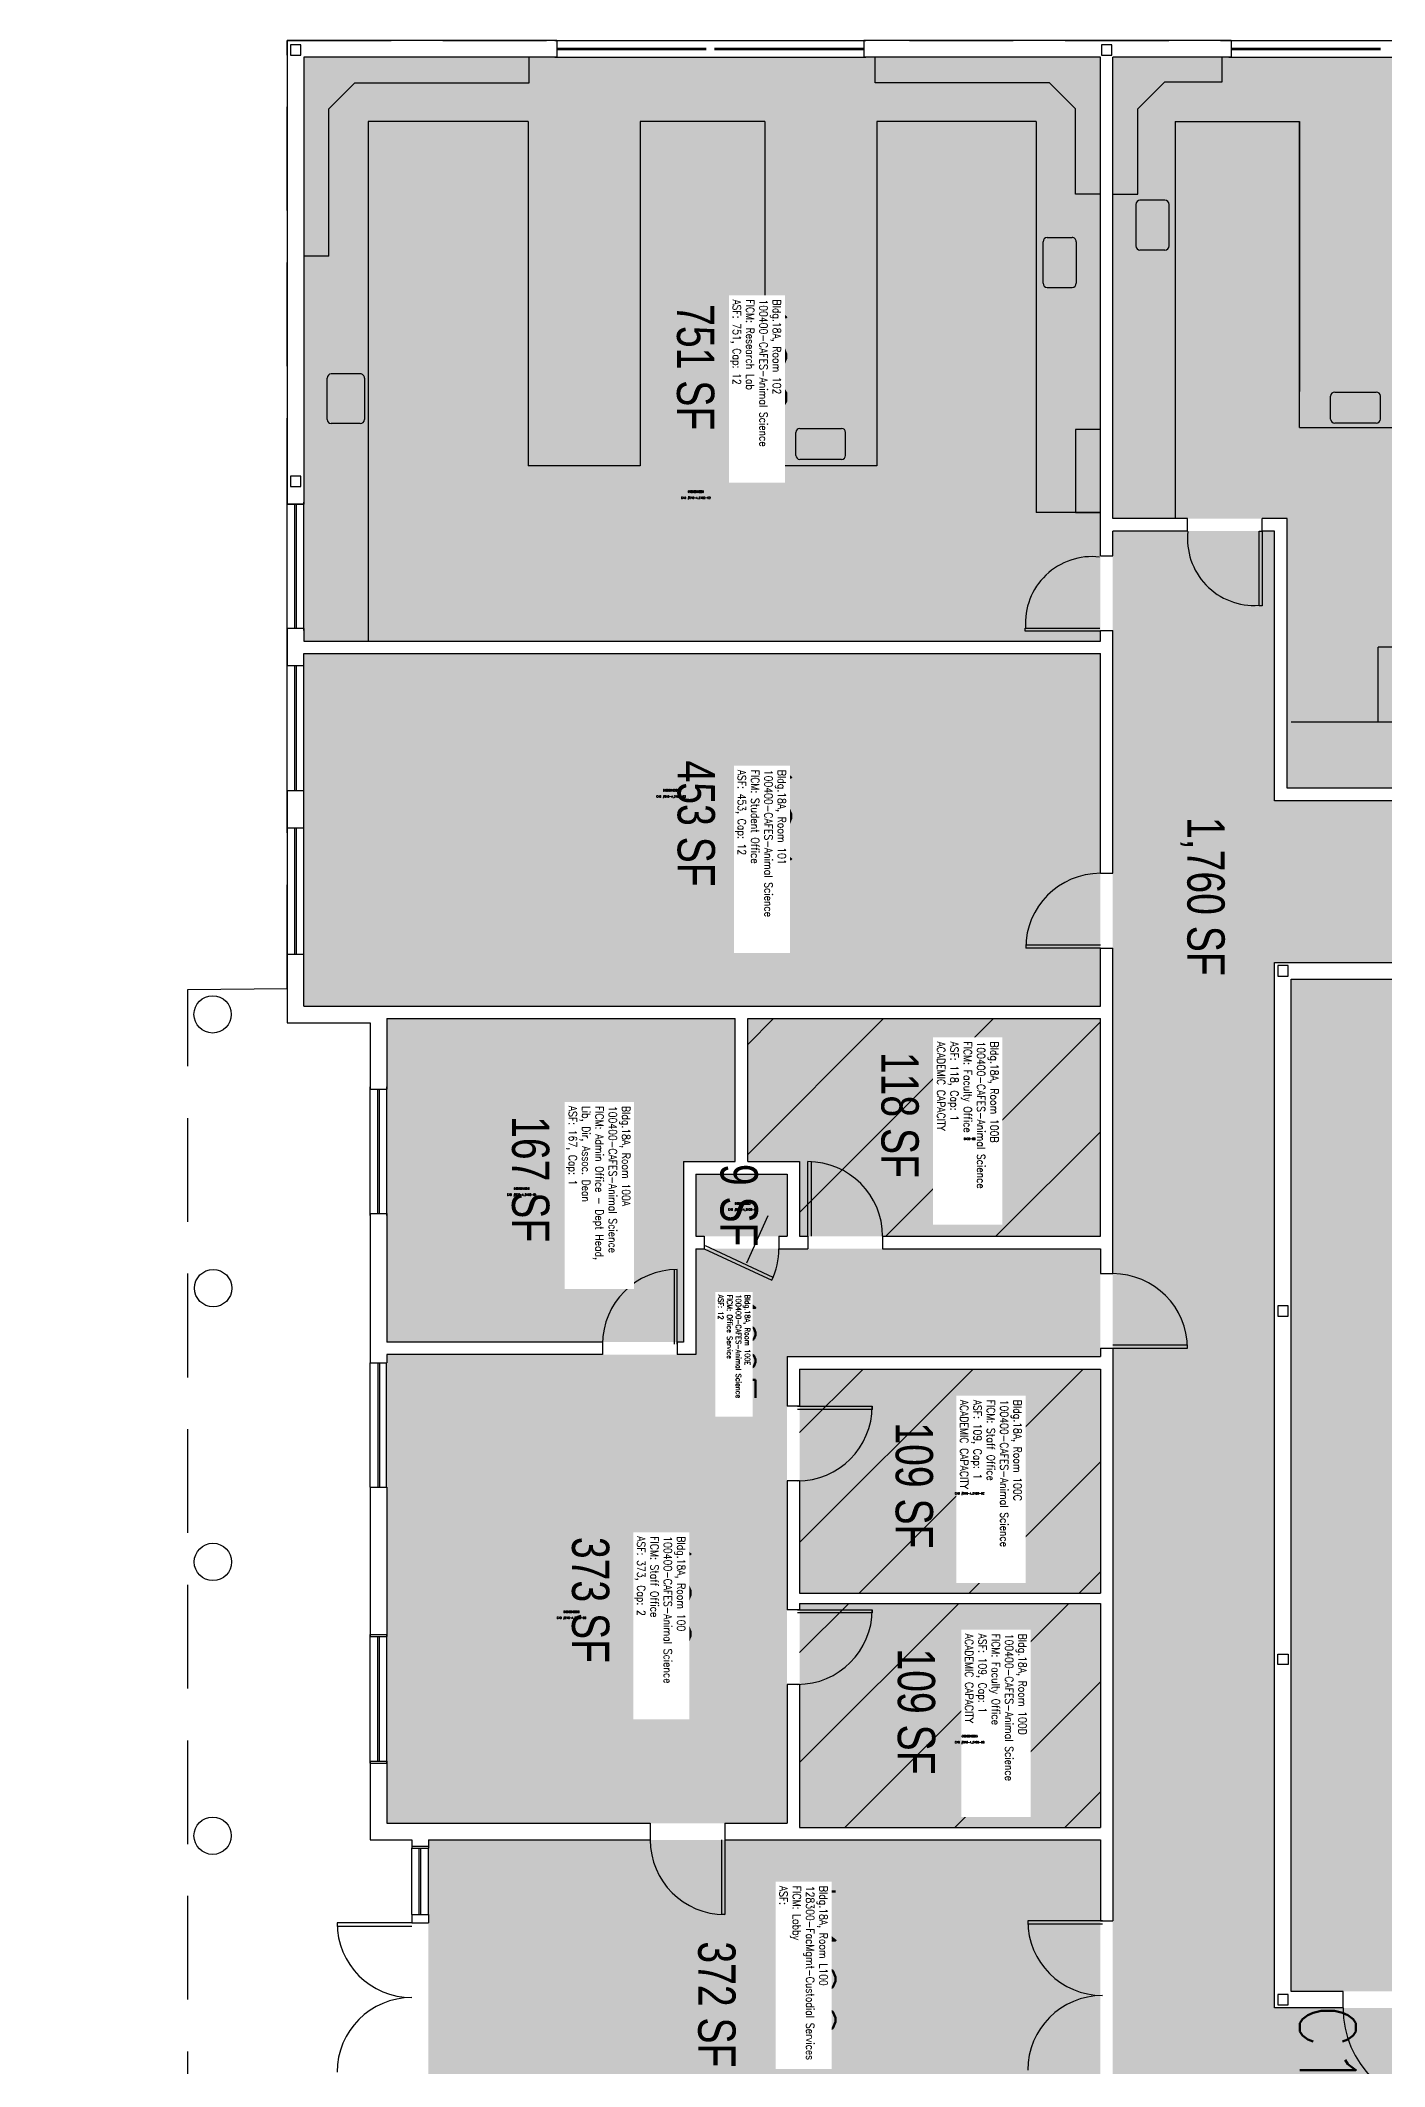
# Model space of a CAD drawing. Header units: inches. Extents: x -4 to 2901, y -182 to 1777.
# Drawn here: x -4 to 644, y 693 to 1670 of the extents above; entities that cross this region are included whole.
import ezdxf
from ezdxf.enums import TextEntityAlignment as Align

# ---------------------------------------------------------------- set-up
doc = ezdxf.new("R2010")
doc.units = ezdxf.units.IN
doc.header["$LTSCALE"] = 100
doc.header["$MEASUREMENT"] = 0
doc.linetypes.add('DASHED', pattern=[0.75, 0.5, -0.25])
for name, color, linetype in [('A-DOOR', 2, 'CONTINUOUS'), ('A-FLOR', 3, 'CONTINUOUS'), ('A-GLAZ', 1, 'CONTINUOUS'), ('A-GLAZ-SILL', 2, 'CONTINUOUS'), ('A-IDEN-CNUM', 7, 'CONTINUOUS'), ('A-IDEN-RNUM', 7, 'CONTINUOUS'), ('A-IDEN-SNUM', 4, 'CONTINUOUS'), ('A-IDEN-VNUM', 4, 'CONTINUOUS'), ('A-ROOF', 2, 'DASHED'), ('A-WALL', 5, 'CONTINUOUS'), ('AREA-TEXT', 3, 'CONTINUOUS'), ('Rooms-Capacity', 4, 'CONTINUOUS'), ('Rooms-Category-Color', 7, 'CONTINUOUS'), ('Rooms-College-Color', 7, 'CONTINUOUS'), ('Rooms-Department-Color', 7, 'CONTINUOUS'), ('Rooms-Division-Color', 7, 'CONTINUOUS'), ('Rooms-Information', 7, 'CONTINUOUS')]:
    doc.layers.add(name, color=color, linetype=linetype)
doc.styles.add('AREA', font='arial.ttf', dxfattribs={"width": 0.75, "height": 12})
doc.styles.add('ROOMSNUMBER', font='txt.shx', dxfattribs={"height": 0.03})
doc.styles.add('ROOMVNUMBER', font='simplex.shx', dxfattribs={"width": 0.85})

msp = doc.modelspace()

# ---------------------------------------------------------------- hatches: boundary and pattern name
at = {"layer": 'Rooms-Capacity'}
h = msp.add_hatch(dxfattribs=at)
h.set_pattern_fill('ANSI31', color=256, scale=300, style=0)
h.paths.add_polyline_path([(366, 1093), (402, 1093), (507, 1093), (507, 1198), (337, 1198), (337, 1129), (362, 1129), (362, 1093)])
h = msp.add_hatch(dxfattribs=at)
h.set_pattern_fill('ANSI31', color=256, scale=300, style=0)
h.paths.add_polyline_path([(362, 975.09), (362, 921), (507, 921), (507, 1029), (362, 1029), (362, 1011.09)])
h = msp.add_hatch(dxfattribs=at)
h.set_pattern_fill('ANSI31', color=256, scale=300, style=0)
h.paths.add_polyline_path([(362, 916), (362, 913), (362, 877), (362, 808), (507, 808), (507, 916)])
at = {"layer": 'Rooms-Category-Color', "true_color": 0xe3f498}
for points in [[(244, 1661.5), (123, 1661.5), (123, 1447), (123, 1385), (123, 1380), (507, 1380), (507, 1385), (507, 1421), (507, 1661.5), (394, 1661.5), (245, 1661.5)], [(597, 1309.01), (597, 1439), (585, 1439), (549, 1439), (513, 1439), (513, 1661.5), (569, 1661.5), (795, 1661.5), (852.5, 1661.5), (852.5, 1549.26), (852.5, 1513.26), (852.5, 1503.01), (870.5, 1503.01), (870.5, 1425.01), (852.5, 1425.01), (852.5, 1309.01), (812.5, 1309.01)], [(599, 729), (599, 1217), (970.57, 1217), (1042.5, 1217), (1123, 1217), (1042.5, 1217), (1123, 1217), (1123, 729), (852, 729), (816, 729), (672, 729), (624, 729)]]:
    msp.add_hatch(color=61, dxfattribs=at).paths.add_polyline_path(points)
at = {"layer": 'Rooms-Category-Color', "true_color": 0xadadad}
for points in [[(2270, 1228), (2270, 1303.01), (2167.28, 1303.01), (2131.28, 1303.01), (1948, 1303.01), (1948, 1371.01), (1842, 1371.01), (1842, 1351.01), (1842, 1315.01), (1842, 1311.01), (1888, 1311.01), (1888, 1303.01), (1854, 1303.01), (1854, 1300), (1848, 1300), (1848, 1303.01), (1749, 1303.01), (1749, 1321.01), (1685, 1321.01), (1685, 1303.01), (1567, 1303.01), (1531, 1303.01), (1513, 1303.01), (1477, 1303.01), (1415, 1303.01), (1355, 1303.01), (1349, 1303.01), (1256.5, 1303.01), (1220.5, 1303.01), (848.5, 1303.01), (812.5, 1303.01), (591, 1303.01), (591, 1433), (585, 1433), (549, 1433), (513, 1433), (513, 1421), (513, 1385), (513, 1350.96), (513, 1268), (513, 1232), (513, 1075), (513, 1039), (513, 763), (513, 691), (513, 649), (599, 649), (599, 404.01), (599, 368.01), (599, 211), (599, 175), (599, 145.75), (599, 85.75), (599, 45), (602, 45), (674, 45), (677, 45), (677, 242), (677, 278), (677, 518), (677, 566), (677, 721), (624, 721), (591, 721), (591, 1225), (970.57, 1225), (1042.5, 1225), (1261.25, 1225), (1297.25, 1225), (1560, 1225), (1596, 1225), (1786.06, 1225), (1822.06, 1225), (1848, 1225), (1848, 1228), (1854, 1228), (1854, 1225), (1997, 1225), (2270, 1225)], [(326, 802), (507, 802), (507, 763), (507, 691), (507, 644), (520, 644), (520, 637.5), (519, 601.5), (519, 589.51), (447, 589.51), (447, 601.5), (447, 637.5), (447, 650), (364, 650), (292, 650), (183, 650), (183, 802), (290, 802)]]:
    msp.add_hatch(color=253, dxfattribs=at).paths.add_polyline_path(points)
at = {"layer": 'Rooms-Category-Color', "true_color": 0xfa9ba3}
for points in [[(123, 1369), (123, 1374), (507, 1374), (507, 1350.96), (507, 1268), (507, 1232), (507, 1204), (123, 1204), (123, 1228)], [(163, 1164.99), (163, 1198), (331, 1198), (331, 1129), (306, 1129), (306, 1042), (303, 1042), (267, 1042), (163, 1042), (163, 1102.99)], [(366, 1093), (402, 1093), (507, 1093), (507, 1198), (337, 1198), (337, 1129), (362, 1129), (362, 1093)], [(312, 1093), (312, 1123), (356, 1123), (356, 1093)], [(267, 1036), (163, 1036), (162.88, 1032), (162.88, 972), (163, 900.01), (163, 840.01), (163, 810), (290, 810), (326, 810), (356, 810), (356, 877), (356, 913), (356, 975.09), (356, 1011.09), (356, 1035), (507, 1035), (507, 1039), (507, 1075), (507, 1087), (402, 1087), (366, 1087), (356, 1087), (352, 1087), (312, 1087), (312, 1036), (303, 1036)], [(362, 975.09), (362, 921), (507, 921), (507, 1029), (362, 1029), (362, 1011.09)], [(362, 916), (362, 913), (362, 877), (362, 808), (507, 808), (507, 916)]]:
    msp.add_hatch(color=241, dxfattribs=at).paths.add_polyline_path(points)
at = {"layer": 'Rooms-College-Color', "true_color": 0xe3c5e1}
for points in [[(244, 1661.5), (123, 1661.5), (123, 1447), (123, 1385), (123, 1380), (507, 1380), (507, 1385), (507, 1421), (507, 1661.5), (394, 1661.5), (245, 1661.5)], [(597, 1309.01), (597, 1439), (585, 1439), (549, 1439), (513, 1439), (513, 1661.5), (569, 1661.5), (795, 1661.5), (852.5, 1661.5), (852.5, 1549.26), (852.5, 1513.26), (852.5, 1503.01), (870.5, 1503.01), (870.5, 1425.01), (852.5, 1425.01), (852.5, 1309.01), (812.5, 1309.01)], [(123, 1369), (123, 1374), (507, 1374), (507, 1350.96), (507, 1268), (507, 1232), (507, 1204), (123, 1204), (123, 1228)], [(599, 729), (599, 1217), (970.57, 1217), (1042.5, 1217), (1123, 1217), (1042.5, 1217), (1123, 1217), (1123, 729), (852, 729), (816, 729), (672, 729), (624, 729)], [(163, 1164.99), (163, 1198), (331, 1198), (331, 1129), (306, 1129), (306, 1042), (303, 1042), (267, 1042), (163, 1042), (163, 1102.99)], [(366, 1093), (402, 1093), (507, 1093), (507, 1198), (337, 1198), (337, 1129), (362, 1129), (362, 1093)], [(312, 1093), (312, 1123), (356, 1123), (356, 1093)], [(267, 1036), (163, 1036), (162.88, 1032), (162.88, 972), (163, 900.01), (163, 840.01), (163, 810), (290, 810), (326, 810), (356, 810), (356, 877), (356, 913), (356, 975.09), (356, 1011.09), (356, 1035), (507, 1035), (507, 1039), (507, 1075), (507, 1087), (402, 1087), (366, 1087), (356, 1087), (352, 1087), (312, 1087), (312, 1036), (303, 1036)], [(362, 975.09), (362, 921), (507, 921), (507, 1029), (362, 1029), (362, 1011.09)], [(362, 916), (362, 913), (362, 877), (362, 808), (507, 808), (507, 916)]]:
    msp.add_hatch(color=254, dxfattribs=at).paths.add_polyline_path(points)
at = {"layer": 'Rooms-College-Color', "true_color": 0xadadad}
for points in [[(2270, 1228), (2270, 1303.01), (2167.28, 1303.01), (2131.28, 1303.01), (1948, 1303.01), (1948, 1371.01), (1842, 1371.01), (1842, 1351.01), (1842, 1315.01), (1842, 1311.01), (1888, 1311.01), (1888, 1303.01), (1854, 1303.01), (1854, 1300), (1848, 1300), (1848, 1303.01), (1749, 1303.01), (1749, 1321.01), (1685, 1321.01), (1685, 1303.01), (1567, 1303.01), (1531, 1303.01), (1513, 1303.01), (1477, 1303.01), (1415, 1303.01), (1355, 1303.01), (1349, 1303.01), (1256.5, 1303.01), (1220.5, 1303.01), (848.5, 1303.01), (812.5, 1303.01), (591, 1303.01), (591, 1433), (585, 1433), (549, 1433), (513, 1433), (513, 1421), (513, 1385), (513, 1350.96), (513, 1268), (513, 1232), (513, 1075), (513, 1039), (513, 763), (513, 691), (513, 649), (599, 649), (599, 404.01), (599, 368.01), (599, 211), (599, 175), (599, 145.75), (599, 85.75), (599, 45), (602, 45), (674, 45), (677, 45), (677, 242), (677, 278), (677, 518), (677, 566), (677, 721), (624, 721), (591, 721), (591, 1225), (970.57, 1225), (1042.5, 1225), (1261.25, 1225), (1297.25, 1225), (1560, 1225), (1596, 1225), (1786.06, 1225), (1822.06, 1225), (1848, 1225), (1848, 1228), (1854, 1228), (1854, 1225), (1997, 1225), (2270, 1225)], [(326, 802), (507, 802), (507, 763), (507, 691), (507, 644), (520, 644), (520, 637.5), (519, 601.5), (519, 589.51), (447, 589.51), (447, 601.5), (447, 637.5), (447, 650), (364, 650), (292, 650), (183, 650), (183, 802), (290, 802)]]:
    msp.add_hatch(color=253, dxfattribs=at).paths.add_polyline_path(points)
at = {"layer": 'Rooms-Department-Color', "true_color": 0xe3c5e1}
for points in [[(244, 1661.5), (123, 1661.5), (123, 1447), (123, 1385), (123, 1380), (507, 1380), (507, 1385), (507, 1421), (507, 1661.5), (394, 1661.5), (245, 1661.5)], [(597, 1309.01), (597, 1439), (585, 1439), (549, 1439), (513, 1439), (513, 1661.5), (569, 1661.5), (795, 1661.5), (852.5, 1661.5), (852.5, 1549.26), (852.5, 1513.26), (852.5, 1503.01), (870.5, 1503.01), (870.5, 1425.01), (852.5, 1425.01), (852.5, 1309.01), (812.5, 1309.01)], [(123, 1369), (123, 1374), (507, 1374), (507, 1350.96), (507, 1268), (507, 1232), (507, 1204), (123, 1204), (123, 1228)], [(599, 729), (599, 1217), (970.57, 1217), (1042.5, 1217), (1123, 1217), (1042.5, 1217), (1123, 1217), (1123, 729), (852, 729), (816, 729), (672, 729), (624, 729)], [(163, 1164.99), (163, 1198), (331, 1198), (331, 1129), (306, 1129), (306, 1042), (303, 1042), (267, 1042), (163, 1042), (163, 1102.99)], [(366, 1093), (402, 1093), (507, 1093), (507, 1198), (337, 1198), (337, 1129), (362, 1129), (362, 1093)], [(312, 1093), (312, 1123), (356, 1123), (356, 1093)], [(267, 1036), (163, 1036), (162.88, 1032), (162.88, 972), (163, 900.01), (163, 840.01), (163, 810), (290, 810), (326, 810), (356, 810), (356, 877), (356, 913), (356, 975.09), (356, 1011.09), (356, 1035), (507, 1035), (507, 1039), (507, 1075), (507, 1087), (402, 1087), (366, 1087), (356, 1087), (352, 1087), (312, 1087), (312, 1036), (303, 1036)], [(362, 975.09), (362, 921), (507, 921), (507, 1029), (362, 1029), (362, 1011.09)], [(362, 916), (362, 913), (362, 877), (362, 808), (507, 808), (507, 916)]]:
    msp.add_hatch(color=254, dxfattribs=at).paths.add_polyline_path(points)
at = {"layer": 'Rooms-Department-Color', "true_color": 0xacacac}
for points in [[(2270, 1228), (2270, 1303.01), (2167.28, 1303.01), (2131.28, 1303.01), (1948, 1303.01), (1948, 1371.01), (1842, 1371.01), (1842, 1351.01), (1842, 1315.01), (1842, 1311.01), (1888, 1311.01), (1888, 1303.01), (1854, 1303.01), (1854, 1300), (1848, 1300), (1848, 1303.01), (1749, 1303.01), (1749, 1321.01), (1685, 1321.01), (1685, 1303.01), (1567, 1303.01), (1531, 1303.01), (1513, 1303.01), (1477, 1303.01), (1415, 1303.01), (1355, 1303.01), (1349, 1303.01), (1256.5, 1303.01), (1220.5, 1303.01), (848.5, 1303.01), (812.5, 1303.01), (591, 1303.01), (591, 1433), (585, 1433), (549, 1433), (513, 1433), (513, 1421), (513, 1385), (513, 1350.96), (513, 1268), (513, 1232), (513, 1075), (513, 1039), (513, 763), (513, 691), (513, 649), (599, 649), (599, 404.01), (599, 368.01), (599, 211), (599, 175), (599, 145.75), (599, 85.75), (599, 45), (602, 45), (674, 45), (677, 45), (677, 242), (677, 278), (677, 518), (677, 566), (677, 721), (624, 721), (591, 721), (591, 1225), (970.57, 1225), (1042.5, 1225), (1261.25, 1225), (1297.25, 1225), (1560, 1225), (1596, 1225), (1786.06, 1225), (1822.06, 1225), (1848, 1225), (1848, 1228), (1854, 1228), (1854, 1225), (1997, 1225), (2270, 1225)], [(326, 802), (507, 802), (507, 763), (507, 691), (507, 644), (520, 644), (520, 637.5), (519, 601.5), (519, 589.51), (447, 589.51), (447, 601.5), (447, 637.5), (447, 650), (364, 650), (292, 650), (183, 650), (183, 802), (290, 802)]]:
    msp.add_hatch(color=253, dxfattribs=at).paths.add_polyline_path(points)
at = {"layer": 'Rooms-Division-Color', "true_color": 0xe3c5e1}
for points in [[(244, 1661.5), (123, 1661.5), (123, 1447), (123, 1385), (123, 1380), (507, 1380), (507, 1385), (507, 1421), (507, 1661.5), (394, 1661.5), (245, 1661.5)], [(597, 1309.01), (597, 1439), (585, 1439), (549, 1439), (513, 1439), (513, 1661.5), (569, 1661.5), (795, 1661.5), (852.5, 1661.5), (852.5, 1549.26), (852.5, 1513.26), (852.5, 1503.01), (870.5, 1503.01), (870.5, 1425.01), (852.5, 1425.01), (852.5, 1309.01), (812.5, 1309.01)], [(123, 1369), (123, 1374), (507, 1374), (507, 1350.96), (507, 1268), (507, 1232), (507, 1204), (123, 1204), (123, 1228)], [(599, 729), (599, 1217), (970.57, 1217), (1042.5, 1217), (1123, 1217), (1042.5, 1217), (1123, 1217), (1123, 729), (852, 729), (816, 729), (672, 729), (624, 729)], [(163, 1164.99), (163, 1198), (331, 1198), (331, 1129), (306, 1129), (306, 1042), (303, 1042), (267, 1042), (163, 1042), (163, 1102.99)], [(366, 1093), (402, 1093), (507, 1093), (507, 1198), (337, 1198), (337, 1129), (362, 1129), (362, 1093)], [(312, 1093), (312, 1123), (356, 1123), (356, 1093)], [(267, 1036), (163, 1036), (162.88, 1032), (162.88, 972), (163, 900.01), (163, 840.01), (163, 810), (290, 810), (326, 810), (356, 810), (356, 877), (356, 913), (356, 975.09), (356, 1011.09), (356, 1035), (507, 1035), (507, 1039), (507, 1075), (507, 1087), (402, 1087), (366, 1087), (356, 1087), (352, 1087), (312, 1087), (312, 1036), (303, 1036)], [(362, 975.09), (362, 921), (507, 921), (507, 1029), (362, 1029), (362, 1011.09)], [(362, 916), (362, 913), (362, 877), (362, 808), (507, 808), (507, 916)]]:
    msp.add_hatch(color=254, dxfattribs=at).paths.add_polyline_path(points)
at = {"layer": 'Rooms-Division-Color', "true_color": 0xadadad}
for points in [[(2270, 1228), (2270, 1303.01), (2167.28, 1303.01), (2131.28, 1303.01), (1948, 1303.01), (1948, 1371.01), (1842, 1371.01), (1842, 1351.01), (1842, 1315.01), (1842, 1311.01), (1888, 1311.01), (1888, 1303.01), (1854, 1303.01), (1854, 1300), (1848, 1300), (1848, 1303.01), (1749, 1303.01), (1749, 1321.01), (1685, 1321.01), (1685, 1303.01), (1567, 1303.01), (1531, 1303.01), (1513, 1303.01), (1477, 1303.01), (1415, 1303.01), (1355, 1303.01), (1349, 1303.01), (1256.5, 1303.01), (1220.5, 1303.01), (848.5, 1303.01), (812.5, 1303.01), (591, 1303.01), (591, 1433), (585, 1433), (549, 1433), (513, 1433), (513, 1421), (513, 1385), (513, 1350.96), (513, 1268), (513, 1232), (513, 1075), (513, 1039), (513, 763), (513, 691), (513, 649), (599, 649), (599, 404.01), (599, 368.01), (599, 211), (599, 175), (599, 145.75), (599, 85.75), (599, 45), (602, 45), (674, 45), (677, 45), (677, 242), (677, 278), (677, 518), (677, 566), (677, 721), (624, 721), (591, 721), (591, 1225), (970.57, 1225), (1042.5, 1225), (1261.25, 1225), (1297.25, 1225), (1560, 1225), (1596, 1225), (1786.06, 1225), (1822.06, 1225), (1848, 1225), (1848, 1228), (1854, 1228), (1854, 1225), (1997, 1225), (2270, 1225)], [(326, 802), (507, 802), (507, 763), (507, 691), (507, 644), (520, 644), (520, 637.5), (519, 601.5), (519, 589.51), (447, 589.51), (447, 601.5), (447, 637.5), (447, 650), (364, 650), (292, 650), (183, 650), (183, 802), (290, 802)]]:
    msp.add_hatch(color=253, dxfattribs=at).paths.add_polyline_path(points)

# ---------------------------------------------------------------- linework, layer by layer
at = {"layer": 'A-DOOR'}
for p, q in [((583.5, 1397), (583.5, 1433)), ((585, 1433), (585, 1397)), ((585, 1397), (583.5, 1397)), ((470.74, 1384.71), (470.74, 1386.21)), ((470.74, 1386.21), (506.74, 1386.21)), ((506.74, 1384.71), (470.74, 1384.71))]:
    msp.add_line(p, q, dxfattribs=at)
at = {"layer": 'A-DOOR', "linetype": 'Continuous'}
for p, q in [((471, 1233.5), (507, 1233.5)), ((507, 1232), (471, 1232)), ((366, 1093), (366, 1129)), ((367.5, 1129), (367.5, 1093)), ((316, 1087), (348.63, 1071.79)), ((349.26, 1073.14), (316.64, 1088.36)), ((301.5, 1077), (301.5, 1041)), ((303, 1041), (303, 1077)), ((348.63, 1071.79), (349.26, 1073.14)), ((549, 1040.5), (513, 1040.5)), ((513, 1039), (549, 1039)), ((361, 1011.09), (397, 1011.09)), ((397, 1009.59), (361, 1009.59)), ((397, 1011.09), (397, 1009.59)), ((361, 913), (397, 913)), ((397, 911.5), (361, 911.5)), ((397, 913), (397, 911.5)), ((324.5, 766), (324.5, 802)), ((326, 802), (326, 766)), ((175, 762), (139, 762)), ((139, 762), (139, 760.5)), ((326, 766), (324.5, 766)), ((508, 763), (472, 763)), ((472, 763), (472, 761.5)), ((139, 760.5), (175, 760.5)), ((472, 761.5), (508, 761.5))]:
    msp.add_line(p, q, dxfattribs=at)
at = {"layer": 'A-DOOR'}
for centre, start, end in [((581.1, 1429.21), 173.47503, 274.02783), ((502.95, 1388.62), 83.47503, 184.02782)]:
    msp.add_arc(centre, 32.07, start, end, dxfattribs=at)
at = {"layer": 'A-DOOR', "linetype": 'Continuous'}
for centre, radius, start, end in [((507, 1232), 36, 90, 180), ((366, 1093), 36, 0, 90), ((316, 1087), 36, 335, 0), ((303, 1041), 36, 90.00001, 180), ((513, 1039), 36, 0.00232, 89.99963), ((361, 1011.09), 36, 269.9996, 359.9996), ((361, 913), 36, 270, 0), ((326, 802), 36, 180, 270), ((175, 762), 36, 180, 270), ((508, 763), 36, 180, 270), ((175, 690), 36, 90, 180), ((508, 691), 36, 90, 180), ((672, 721), 48, 180.0001, 270.0001)]:
    msp.add_arc(centre, radius, start, end, dxfattribs=at)
at = {"layer": 'A-FLOR'}
for p, q in [((231.55, 1649.05), (231.55, 1661.5)), ((398.45, 1649.05), (398.45, 1661.5)), ((565.5, 1661.5), (565.5, 1649.5)), ((135, 1636.5), (147.55, 1649.05)), ((147.55, 1649.05), (231.55, 1649.05)), ((482.45, 1649.05), (398.45, 1649.05)), ((495, 1636.5), (482.45, 1649.05)), ((525, 1636.5), (538, 1649.5)), ((565.5, 1649.5), (538, 1649.5)), ((135, 1565.5), (135, 1636.5)), ((495, 1595.5), (495, 1636.5)), ((525, 1595.5), (525, 1636.5)), ((154, 1630.5), (154, 1380)), ((231.16, 1630.5), (154, 1630.5)), ((231.16, 1630.5), (231.16, 1464.5)), ((285.16, 1630.5), (285.16, 1464.5)), ((345.16, 1630.5), (285.16, 1630.5)), ((345.16, 1630.5), (345.16, 1464.5)), ((399.16, 1630.5), (399.16, 1464.5)), ((476, 1630.5), (399.16, 1630.5)), ((476, 1630.5), (476, 1442)), ((543, 1630.5), (543, 1439)), ((543, 1630.5), (603, 1630.5)), ((603, 1630.5), (603, 1500.34)), ((603, 1483), (603, 1630.5)), ((507, 1595.5), (495, 1595.5)), ((513, 1595.5), (525, 1595.5)), ((538.12, 1592.5), (526.12, 1592.5)), ((524.12, 1590.5), (524.12, 1570.5)), ((540.12, 1570.5), (540.12, 1590.5)), ((481.38, 1574.5), (493.38, 1574.5)), ((135, 1565.5), (123, 1565.5)), ((479.38, 1552.5), (479.38, 1572.5)), ((495.38, 1572.5), (495.38, 1552.5)), ((538.12, 1568.5), (526.12, 1568.5)), ((481.38, 1550.5), (493.38, 1550.5)), ((134.19, 1486.79), (134.19, 1506.79)), ((150.19, 1508.79), (136.19, 1508.79)), ((152.19, 1506.79), (152.19, 1486.79)), ((618, 1487.01), (618, 1498.01)), ((620, 1500.01), (640, 1500.01)), ((642, 1487.01), (642, 1498.01)), ((150.19, 1484.79), (136.19, 1484.79)), ((640, 1485.01), (620, 1485.01)), ((360.16, 1469.51), (360.16, 1480.51)), ((362.16, 1482.51), (382.16, 1482.51)), ((384.16, 1469.51), (384.16, 1480.51)), ((495, 1482), (495, 1442)), ((507, 1482), (495, 1482)), ((603, 1483), (657, 1483)), ((382.16, 1467.51), (362.16, 1467.51)), ((285.16, 1464.5), (231.16, 1464.5)), ((399.16, 1464.5), (345.16, 1464.5)), ((507, 1442), (476, 1442)), ((495, 1442), (507, 1442)), ((583.5, 1433), (585, 1433)), ((641, 1341.01), (641, 1377)), ((659, 1377), (641, 1377)), ((599, 1341.01), (779, 1341.01))]:
    msp.add_line(p, q, dxfattribs=at)
for centre, start, end in [((526.12, 1590.5), 90, 180), ((538.12, 1590.5), 0, 90), ((481.38, 1572.5), 90.00001, 180), ((493.38, 1572.5), 0, 90.00001), ((526.12, 1570.5), 180, 270), ((538.12, 1570.5), 270, 0), ((481.38, 1552.5), 180, 270), ((493.38, 1552.5), 270, 0), ((136.19, 1506.79), 90, 180), ((150.19, 1506.79), 0, 90.00001), ((620, 1498.01), 90, 180), ((640, 1498.01), 0, 90), ((136.19, 1486.79), 180, 270), ((150.19, 1486.79), 270, 0), ((620, 1487.01), 180, 270), ((640, 1487.01), 270, 0), ((362.16, 1480.51), 90, 180), ((382.16, 1480.51), 0, 90), ((362.16, 1469.51), 180, 270), ((382.16, 1469.51), 270, 0)]:
    msp.add_arc(centre, 2, start, end, dxfattribs=at)
at = {"layer": 'A-GLAZ'}
for p, q in [((245, 1665.88), (317, 1665.88)), ((245, 1665.13), (317, 1665.13)), ((321, 1665.88), (393, 1665.88)), ((321, 1665.13), (393, 1665.13)), ((570, 1665.88), (642, 1665.88)), ((570, 1665.13), (642, 1665.13)), ((118.63, 1386), (118.63, 1446)), ((119.38, 1386), (119.38, 1446)), ((118.63, 1351.96), (118.63, 1368)), ((119.38, 1351.96), (119.38, 1368))]:
    msp.add_line(p, q, dxfattribs=at)
at = {"layer": 'A-GLAZ', "linetype": 'Continuous'}
for p, q in [((118.63, 1308), (118.63, 1351.96)), ((119.38, 1308), (119.38, 1351.96)), ((118.63, 1229), (118.63, 1290)), ((119.38, 1229), (119.38, 1290)), ((158.63, 1103.99), (158.63, 1163.99)), ((159.38, 1103.99), (159.38, 1163.99)), ((158.88, 972), (158.88, 1032)), ((159.63, 972), (159.63, 1032)), ((158.63, 840.01), (158.63, 900.01)), ((159.38, 840.01), (159.38, 900.01)), ((178.63, 766), (178.63, 798)), ((179.38, 766), (179.38, 798))]:
    msp.add_line(p, q, dxfattribs=at)
at = {"layer": 'A-GLAZ-SILL'}
for p, q in [((244, 1669.5), (394, 1669.5)), ((244, 1661.5), (394, 1661.5)), ((569, 1669.5), (795, 1669.5)), ((569, 1661.5), (795, 1661.5)), ((115, 1385), (115, 1447)), ((123, 1385), (123, 1447)), ((115, 1351.96), (115, 1369)), ((123, 1351.96), (123, 1369))]:
    msp.add_line(p, q, dxfattribs=at)
at = {"layer": 'A-GLAZ-SILL', "linetype": 'Continuous'}
for p, q in [((115, 1307), (115, 1351.96)), ((123, 1307), (123, 1351.96)), ((115, 1290), (115, 1229)), ((123, 1228), (123, 1291)), ((155, 1102.99), (155, 1164.99)), ((163, 1102.99), (163, 1164.99)), ((154.88, 972), (154.88, 1032)), ((162.88, 972), (162.88, 1032)), ((155, 839.01), (155, 901.01)), ((163, 840.01), (163, 900.01)), ((175, 766), (175, 798)), ((183, 766), (183, 798))]:
    msp.add_line(p, q, dxfattribs=at)
at = {"layer": 'A-IDEN-VNUM'}
msp.add_line((346.7, 1102.9), (336.33, 1080), dxfattribs=at)
at = {"layer": 'A-ROOF'}
for points in [[(115, 1212.5), (115, 1669.5), (860.5, 1669.5), (860.5, 1609.01), (2360, 1609.01)], [(677, -4), (599, -4), (367, -4), (367, 94), (247, 94), (247, 154), (-4, 154), (-4, 264), (2, 264), (2, 289), (-4, 289), (-4, 308), (2, 308), (2, 496), (-4, 496), (-4, 515), (2, 515), (2, 540), (-4, 540), (-4, 650), (67, 650), (67, 1212), (115, 1212.5)]]:
    msp.add_lwpolyline(points, dxfattribs=at)
at = {"layer": 'A-WALL'}
for p, q in [((245, 1669.5), (115, 1669.5)), ((115, 1669.5), (115, 1446)), ((116.5, 1667.5), (116.5, 1662.5)), ((121.5, 1667.5), (116.5, 1667.5)), ((116.5, 1662.5), (121.5, 1662.5)), ((121.5, 1662.5), (121.5, 1667.5)), ((123, 1661.5), (123, 1446)), ((245, 1661.5), (123, 1661.5)), ((245, 1669.5), (245, 1661.5)), ((570, 1669.5), (393, 1669.5)), ((393, 1669.5), (393, 1661.5)), ((507, 1661.5), (393, 1661.5)), ((507, 1421), (507, 1661.5)), ((507.5, 1667.5), (507.5, 1662.5)), ((512.5, 1667.5), (507.5, 1667.5)), ((507.5, 1662.5), (512.5, 1662.5)), ((512.5, 1662.5), (512.5, 1667.5)), ((513, 1439), (513, 1661.5)), ((570, 1661.5), (513, 1661.5)), ((570, 1669.5), (570, 1661.5)), ((116.5, 1459.5), (116.5, 1454.5)), ((121.5, 1459.5), (116.5, 1459.5)), ((121.5, 1454.5), (121.5, 1459.5)), ((123, 1446), (115, 1446)), ((115, 1446), (123, 1446)), ((116.5, 1454.5), (121.5, 1454.5)), ((549, 1439), (513, 1439)), ((549, 1433), (549, 1439)), ((585, 1433), (585, 1439)), ((597, 1439), (585, 1439)), ((597, 1309.01), (597, 1439)), ((513, 1421), (513, 1433)), ((549, 1433), (513, 1433)), ((591, 1433), (585, 1433)), ((591, 1303.01), (591, 1433)), ((507, 1421), (513, 1421)), ((115, 1386), (115, 1368)), ((123, 1386), (115, 1386)), ((123, 1386), (123, 1380)), ((123, 1380), (507, 1380)), ((507, 1385), (513, 1385)), ((507, 1380), (507, 1385)), ((513, 1350.96), (513, 1385)), ((123, 1368), (115, 1368)), ((123, 1368), (123, 1374)), ((123, 1374), (507, 1374)), ((507, 1350.96), (507, 1374)), ((507, 1268), (507, 1350.96)), ((513, 1268), (513, 1350.96)), ((812.5, 1309.01), (597, 1309.01)), ((115, 1308), (115, 1290)), ((123, 1290), (123, 1308)), ((812.5, 1303.01), (591, 1303.01)), ((507, 1268), (513, 1268)), ((592.5, 1223.5), (592.5, 1218.5)), ((597.5, 1223.5), (592.5, 1223.5)), ((597.5, 1218.5), (597.5, 1223.5)), ((592.5, 1218.5), (597.5, 1218.5)), ((592.5, 1059.5), (592.5, 1054.5)), ((597.5, 1059.5), (592.5, 1059.5)), ((597.5, 1054.5), (597.5, 1059.5)), ((592.5, 1054.5), (597.5, 1054.5)), ((592.5, 891.5), (597.5, 891.5)), ((592.5, 886.5), (592.5, 891.5)), ((597.5, 891.5), (597.5, 886.5)), ((597.5, 886.5), (592.5, 886.5)), ((592.5, 727.5), (592.5, 722.5)), ((597.5, 727.5), (592.5, 727.5)), ((597.5, 722.5), (597.5, 727.5)), ((592.5, 722.5), (597.5, 722.5))]:
    msp.add_line(p, q, dxfattribs=at)
at = {"layer": 'A-WALL', "linetype": 'Continuous'}
for p, q in [((115, 1308), (123, 1308)), ((115, 1290), (115, 1291)), ((115, 1290), (123, 1290)), ((507, 1232), (513, 1232)), ((507, 1204), (507, 1232)), ((513, 1075), (513, 1232)), ((115, 1229), (123, 1229)), ((115, 1228), (115, 1229)), ((115, 1229), (115, 1196)), ((123, 1204), (123, 1229)), ((591, 721), (591, 1225)), ((591, 1225), (970.57, 1225)), ((599, 729), (599, 1217)), ((599, 1217), (970.57, 1217)), ((123, 1204), (507, 1204)), ((115, 1196), (155, 1196)), ((155, 1196), (155, 1163.99)), ((163, 1198), (163, 1163.99)), ((163, 1198), (331, 1198)), ((331, 1129), (331, 1198)), ((337, 1129), (337, 1198)), ((337, 1198), (507, 1198)), ((507, 1093), (507, 1198)), ((155, 1163.99), (163, 1163.99)), ((306, 1129), (331, 1129)), ((306, 1129), (306, 1042)), ((337, 1129), (362, 1129)), ((362, 1129), (362, 1093)), ((312, 1123), (356, 1123)), ((312, 1123), (312, 1093)), ((356, 1123), (356, 1093)), ((155, 1103.99), (163, 1103.99)), ((155, 1103.99), (155, 1032)), ((163, 1103.99), (163, 1042)), ((312, 1093), (316, 1093)), ((312, 1087), (312, 1036)), ((312, 1087), (316, 1087)), ((316, 1093), (316, 1087)), ((352, 1093), (352, 1087)), ((352, 1093), (356, 1093)), ((352, 1087), (366, 1087)), ((362, 1093), (366, 1093)), ((366, 1093), (366, 1087)), ((402, 1093), (402, 1087)), ((402, 1093), (507, 1093)), ((402, 1087), (507, 1087)), ((507, 1087), (507, 1075)), ((507, 1075), (513, 1075)), ((267, 1042), (163, 1042)), ((267, 1036), (163, 1036)), ((163, 1036), (163, 1032)), ((267, 1042), (267, 1036)), ((303, 1042), (303, 1036)), ((306, 1042), (303, 1042)), ((312, 1036), (303, 1036)), ((507, 1039), (513, 1039)), ((507, 1039), (507, 1035)), ((513, 1039), (513, 763)), ((155, 1032), (163, 1032)), ((356, 1035), (507, 1035)), ((356, 1035), (356, 1011.09)), ((362, 1029), (362, 1011.09)), ((362, 1029), (507, 1029)), ((507, 1029), (507, 921)), ((513, 1035), (513, 1035)), ((362, 1011.09), (356, 1011.09)), ((155, 972), (163, 972)), ((155, 972), (155, 900.01)), ((163, 972), (163, 900.01)), ((362, 975.09), (356, 975.09)), ((356, 975.09), (356, 913)), ((362, 975.09), (362, 921)), ((362, 921), (507, 921)), ((362, 913), (356, 913)), ((362, 916), (507, 916)), ((362, 916), (362, 913)), ((507, 916), (507, 808)), ((155, 901.01), (163, 901.01)), ((155, 900.01), (163, 900.01)), ((155, 900.01), (163, 900.01)), ((163, 900.01), (162.75, 900.01)), ((163, 900.01), (163, 901.01)), ((362, 877), (356, 877)), ((356, 877), (356, 810)), ((362, 877), (362, 808)), ((155, 840.01), (163, 840.01)), ((155, 840.01), (155, 802)), ((155, 840.01), (163, 840.01)), ((163, 840.01), (162.75, 840.01)), ((163, 839.01), (163, 840.01)), ((163, 840.01), (163, 810)), ((155, 839.01), (163, 839.01)), ((155, 802), (175, 802)), ((163, 810), (290, 810)), ((175, 802), (175, 798)), ((183, 802), (183, 798)), ((183, 802), (290, 802)), ((290, 810), (290, 802)), ((326, 810), (326, 802)), ((326, 810), (356, 810)), ((326, 802), (507, 802)), ((362, 808), (507, 808)), ((507, 802), (507, 763)), ((175, 799), (183, 799)), ((175, 798), (183, 798)), ((175, 798), (183, 798)), ((175, 766), (183, 766)), ((175, 766), (183, 766)), ((175, 766), (175, 762)), ((175, 762), (183, 762)), ((183, 766), (183, 762)), ((507, 763), (513, 763)), ((624, 729), (599, 729)), ((624, 721), (624, 729)), ((624, 721), (591, 721))]:
    msp.add_line(p, q, dxfattribs=at)
at = {"layer": 'A-WALL'}
for centre in [(79, 1200), (79.25, 1068.01), (79.13, 936.02), (79, 804.03)]:
    msp.add_circle(centre, 9, dxfattribs=at)

# ---------------------------------------------------------------- texts
at = {"layer": 'A-IDEN-CNUM', "style": 'ROOMSNUMBER', "width": 0.85}
for s, p in [('CAD #018-A_0102-00', (312, 1449)), ('CAD #018-A_0101-00', (300, 1305)), ('CAD #018-A_0100-0B', (444, 1137)), ('CAD #018-A_0100-0A', (228, 1113)), ('CAD #018-A_0100-0E', (334.58, 1105.85)), ('CAD #018-A_0100-0C', (444, 969)), ('CAD #018-A_0100-00', (252, 909)), ('CAD #018-A_0100-0D', (444, 849)), ('CAD #018-A_L100-00', (368.18, 731.41))]:
    msp.add_text(s, height=1, dxfattribs=at).set_placement(p, align=Align.MIDDLE)
at = {"layer": 'A-IDEN-RNUM', "style": 'ROOMSNUMBER', "width": 0.85}
for s, p in [('0102-00', (312, 1452)), ('0101-00', (300, 1308)), ('0100-B0', (444, 1140)), ('0100-A0', (228, 1116)), ('0100-E0', (334.58, 1108.85)), ('0100-C0', (444, 972)), ('0100-00', (252, 912)), ('0100-D0', (444, 852)), ('L100-00', (368.18, 734.41))]:
    msp.add_text(s, height=1, dxfattribs=at).set_placement(p, align=Align.MIDDLE)
at = {"layer": 'A-IDEN-SNUM', "style": 'ROOMSNUMBER', "width": 0.85}
for s, p in [('018A010200', (312, 1452)), ('018A010100', (300, 1308)), ('018A0100B0', (444, 1140)), ('018A0100A0', (228, 1116)), ('018A0100E0', (334.58, 1108.85)), ('018A0100C0', (444, 972)), ('018A010000', (252, 912)), ('018A0100D0', (444, 852)), ('018AL10000', (368.18, 734.41))]:
    msp.add_text(s, height=1, dxfattribs=at).set_placement(p, align=Align.MIDDLE)
at = {"layer": 'A-IDEN-VNUM', "style": 'ROOMVNUMBER', "width": 0.85}
for s, height, p in [('102', 27, (342.06, 1517.38)), ('101', 27, (344.44, 1295.53)), ('100B', 27, (441.75, 1148.7)), ('100A', 27, (262.9, 1116.56)), ('100E', 18, (331.72, 1039.8)), ('100C', 27, (452.98, 975.42)), ('100', 27, (295.93, 921.09)), ('100D', 27, (455.34, 863.17)), ('L100', 27, (365.81, 743.25)), ('C100', 27, (616.72, 682.66))]:
    msp.add_text(s, height=height, rotation=270, dxfattribs=at).set_placement(p, align=Align.MIDDLE)
at = {"layer": 'AREA-TEXT', "style": 'AREA', "width": 0.75}
for s, p in [('751 SF', (311.87, 1512)), ('453 SF', (312.18, 1291.96)), ('1,760 SF', (557.94, 1256.88)), ('118 SF', (410.42, 1151.53)), ('167 SF', (232.32, 1120.56)), ('9 SF', (332.83, 1108)), ('109 SF', (417.31, 972.9)), ('373 SF', (261.24, 917.69)), ('109 SF', (418.34, 863.91)), ('372 SF', (322.1, 722.7))]:
    msp.add_text(s, height=18, rotation=270, dxfattribs=at).set_placement(p, align=Align.MIDDLE_CENTER)

# ---------------------------------------------------------------- next in the draw order: texts
at = {"layer": 'Rooms-Information', "attachment_point": 7, "rotation": 270, "style": 'ROOMVNUMBER', "bg_fill": 3, "box_fill_scale": 1.5, "bg_fill_color": 256, "bg_fill_true_color": 13158600, "bg_fill_transparency": 0}
for s, insert, char_height, width in [('Bldg.18A, Room 102^M^J100400-CAFES-Animal Science^M^JFICM: Research Lab^M^JASF: 751, Cap: 12', (328.56, 1544.7), 3.8571, 86.4), ('Bldg.18A, Room 101^M^J100400-CAFES-Animal Science^M^JFICM: Student Office^M^JASF: 453, Cap: 12', (330.94, 1317.93), 3.8571, 86.4), ('Bldg.18A, Room 100B^M^J100400-CAFES-Animal Science^M^JFICM: Faculty Office^M^JASF: 118, Cap: 1^M^JACADEMIC CAPACITY', (428.25, 1186.95), 3.85714, 86.4), ('Bldg.18A, Room 100A^M^J100400-CAFES-Animal Science^M^JFICM: Admin Office - Dept Head, Lib, Dir, Assoc. Dean^M^JASF: 167, Cap: 1', (249.4, 1155.9), 3.85714, 86.4), ('Bldg.18A, Room 100E^M^J100400-CAFES-Animal Science^M^JFICM: Office Service^M^JASF: 12', (322.72, 1064.93), 2.5714, 57.6), ('Bldg.18A, Room 100C^M^J100400-CAFES-Animal Science^M^JFICM: Staff Office^M^JASF: 109, Cap: 1^M^JACADEMIC CAPACITY', (439.48, 1014.21), 3.85714, 86.4), ('Bldg.18A, Room 100^M^J100400-CAFES-Animal Science^M^JFICM: Staff Office^M^JASF: 373, Cap: 2', (282.43, 948.41), 3.8571, 86.4), ('Bldg.18A, Room 100D^M^J100400-CAFES-Animal Science^M^JFICM: Faculty Office^M^JASF: 109, Cap: 1^M^JACADEMIC CAPACITY', (441.84, 901.42), 3.85714, 86.4), ('Bldg.18A, Room L100^M^J128300-FacMgmt-Custodial Services^M^JFICM: Lobby^M^JASF: ', (352.31, 779.87), 3.8571, 86.4)]:
    msp.add_mtext(s, dxfattribs=dict(at, insert=insert, char_height=char_height, width=width))

doc.saveas('drawing.dxf')
